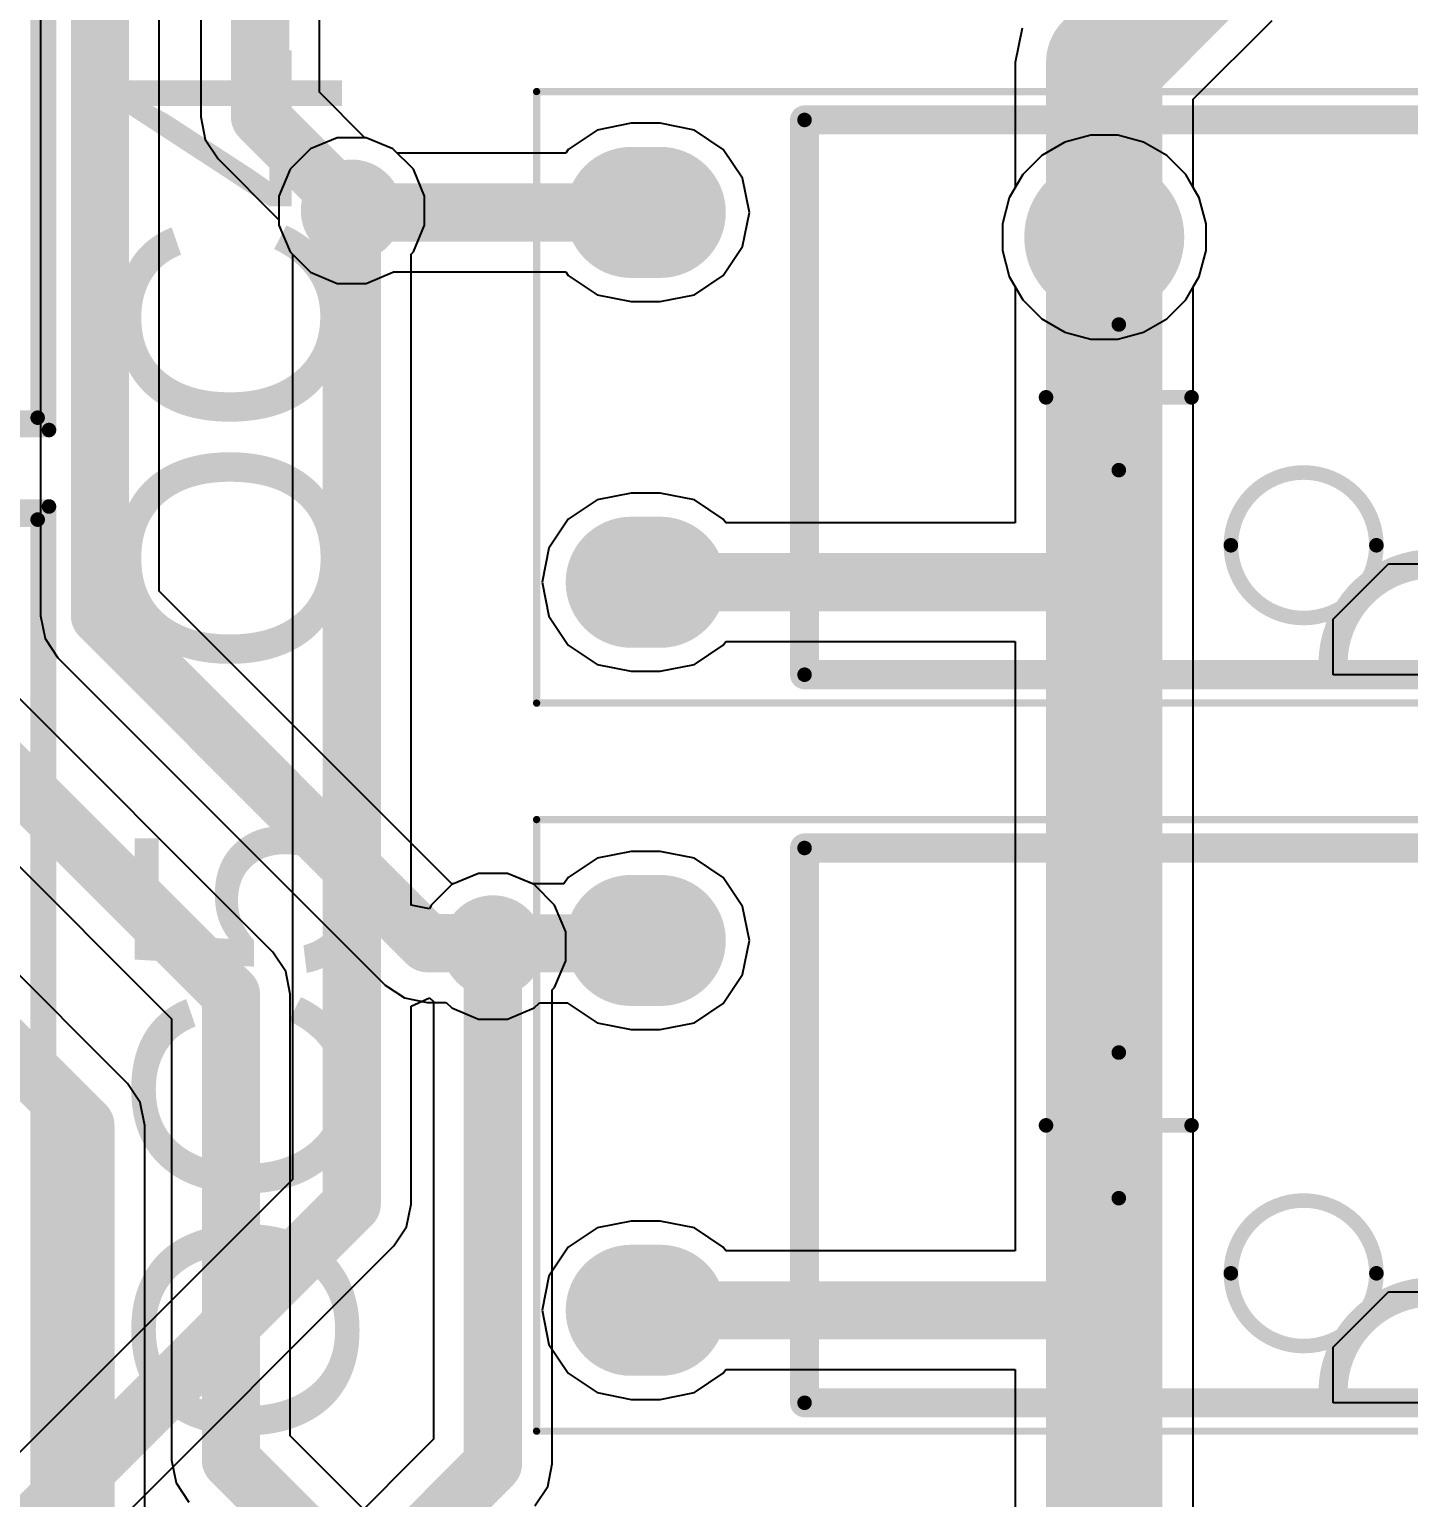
# Model space of a CAD drawing. Header units: millimetres. Extents: x 0.02 to 2.82, y 0.02 to 1.79.
# Drawn here: x 0.3844 to 0.7575, y 0.6966 to 1.0936 of the extents above; entities that cross this region are included whole.
import ezdxf

# ---------------------------------------------------------------- set-up
doc = ezdxf.new("R2010")
doc.units = ezdxf.units.MM
doc.header["$MEASUREMENT"] = 0
for name, color, linetype in [('BottomLayer', 5, 'Continuous'), ('BottomSolder', 6, 'Continuous'), ('Mechanical1', 6, 'Continuous'), ('Mechanical13', 56, 'Continuous'), ('Mechanical15', 56, 'Continuous'), ('TopLayer', 1, 'Continuous'), ('TopOverlay', 2, 'Continuous'), ('TopPaste', 8, 'Continuous'), ('TopSolder', 216, 'Continuous'), ('ViaHoleLayer', 16, 'Continuous')]:
    doc.layers.add(name, color=color, linetype=linetype)
doc.styles.add('Arial', font='arial.ttf', dxfattribs={"height": 0.2})

# ---------------------------------------------------------------- blocks, each defined once
blk = doc.blocks.new('LITEON_LTV_357T_28')
at = {"layer": 'TopLayer'}
h = blk.add_hatch(color=1, dxfattribs=at)
edge = h.paths.add_edge_path()
edge.add_arc((-0.12402, 0.05), 0.01575, 270, 450)
edge.add_line((-0.12402, 0.06575), (-0.13189, 0.06575))
edge.add_arc((-0.13189, 0.05), 0.01575, 90, 270)
edge.add_line((-0.13189, 0.03425), (-0.12402, 0.03425))
h = blk.add_hatch(color=1, dxfattribs=at)
edge = h.paths.add_edge_path()
edge.add_arc((0.13189, 0.05), 0.01575, 270, 450)
edge.add_line((0.13189, 0.06575), (0.12402, 0.06575))
edge.add_arc((0.12402, 0.05), 0.01575, 90, 270)
edge.add_line((0.12402, 0.03425), (0.13189, 0.03425))
h = blk.add_hatch(color=1, dxfattribs=at)
edge = h.paths.add_edge_path()
edge.add_arc((-0.12402, -0.05), 0.01575, 270, 450)
edge.add_line((-0.12402, -0.03425), (-0.13189, -0.03425))
edge.add_arc((-0.13189, -0.05), 0.01575, 90, 270)
edge.add_line((-0.13189, -0.06575), (-0.12402, -0.06575))
h = blk.add_hatch(color=1, dxfattribs=at)
edge = h.paths.add_edge_path()
edge.add_arc((0.13189, -0.05), 0.01575, 270, 450)
edge.add_line((0.13189, -0.03425), (0.12402, -0.03425))
edge.add_arc((0.12402, -0.05), 0.01575, 90, 270)
edge.add_line((0.12402, -0.06575), (0.13189, -0.06575))
at = {"layer": 'TopPaste'}
h = blk.add_hatch(color=8, dxfattribs=at)
edge = h.paths.add_edge_path()
edge.add_arc((-0.12402, 0.05), 0.01575, 270, 450)
edge.add_line((-0.12402, 0.06575), (-0.13189, 0.06575))
edge.add_arc((-0.13189, 0.05), 0.01575, 90, 270)
edge.add_line((-0.13189, 0.03425), (-0.12402, 0.03425))
h = blk.add_hatch(color=8, dxfattribs=at)
edge = h.paths.add_edge_path()
edge.add_arc((0.13189, 0.05), 0.01575, 270, 450)
edge.add_line((0.13189, 0.06575), (0.12402, 0.06575))
edge.add_arc((0.12402, 0.05), 0.01575, 90, 270)
edge.add_line((0.12402, 0.03425), (0.13189, 0.03425))
h = blk.add_hatch(color=8, dxfattribs=at)
edge = h.paths.add_edge_path()
edge.add_arc((-0.12402, -0.05), 0.01575, 270, 450)
edge.add_line((-0.12402, -0.03425), (-0.13189, -0.03425))
edge.add_arc((-0.13189, -0.05), 0.01575, 90, 270)
edge.add_line((-0.13189, -0.06575), (-0.12402, -0.06575))
h = blk.add_hatch(color=8, dxfattribs=at)
edge = h.paths.add_edge_path()
edge.add_arc((0.13189, -0.05), 0.01575, 270, 450)
edge.add_line((0.13189, -0.03425), (0.12402, -0.03425))
edge.add_arc((0.12402, -0.05), 0.01575, 90, 270)
edge.add_line((0.12402, -0.06575), (0.13189, -0.06575))
at = {"layer": 'TopSolder'}
h = blk.add_hatch(color=216, dxfattribs=at)
edge = h.paths.add_edge_path()
edge.add_arc((-0.12402, 0.05), 0.01772, 270, 450)
edge.add_line((-0.12402, 0.06772), (-0.13189, 0.06772))
edge.add_arc((-0.13189, 0.05), 0.01772, 90, 270)
edge.add_line((-0.13189, 0.03228), (-0.12402, 0.03228))
h = blk.add_hatch(color=216, dxfattribs=at)
edge = h.paths.add_edge_path()
edge.add_arc((0.13189, 0.05), 0.01772, 270, 450)
edge.add_line((0.13189, 0.06772), (0.12402, 0.06772))
edge.add_arc((0.12402, 0.05), 0.01772, 90, 270)
edge.add_line((0.12402, 0.03228), (0.13189, 0.03228))
h = blk.add_hatch(color=216, dxfattribs=at)
edge = h.paths.add_edge_path()
edge.add_arc((-0.12402, -0.05), 0.01772, 270, 450)
edge.add_line((-0.12402, -0.03228), (-0.13189, -0.03228))
edge.add_arc((-0.13189, -0.05), 0.01772, 90, 270)
edge.add_line((-0.13189, -0.06772), (-0.12402, -0.06772))
h = blk.add_hatch(color=216, dxfattribs=at)
edge = h.paths.add_edge_path()
edge.add_arc((0.13189, -0.05), 0.01772, 270, 450)
edge.add_line((0.13189, -0.03228), (0.12402, -0.03228))
edge.add_arc((0.12402, -0.05), 0.01772, 90, 270)
edge.add_line((0.12402, -0.06772), (0.13189, -0.06772))
at = {"layer": 'Mechanical13', "const_width": 0.00394}
for points in [[(0.085, 0.075), (-0.085, 0.075)], [(-0.085, 0.075), (-0.085, -0.075)], [(0.085, 0.075), (0.085, -0.075)], [(0.085, -0.075), (-0.085, -0.075)]]:
    blk.add_lwpolyline(points, dxfattribs=at)
at = {"layer": 'Mechanical13'}
for points, const_width in [([(-0.08598, 0.075, 1), (-0.08402, 0.075, 1)], 0.00197), ([(-0.08598, 0.075, 1), (-0.08402, 0.075, 1)], 0.00197), ([(0.08402, 0.075, 1), (0.08598, 0.075, 1)], 0.00197), ([(0.08402, 0.075, 1), (0.08598, 0.075, 1)], 0.00197), ([(-0.03032, 0.04, 1), (-0.06968, 0.04, 1)], 0.00394), ([(-0.07067, 0.04, 1), (-0.0687, 0.04, 1)], 0.00197), ([(-0.0313, 0.04, 1), (-0.02933, 0.04, 1)], 0.00197), ([(-0.08598, -0.075, 1), (-0.08402, -0.075, 1)], 0.00197), ([(-0.08598, -0.075, 1), (-0.08402, -0.075, 1)], 0.00197), ([(0.08402, -0.075, 1), (0.08598, -0.075, 1)], 0.00197), ([(0.08402, -0.075, 1), (0.08598, -0.075, 1)], 0.00197)]:
    blk.add_lwpolyline(points, format="xyb", close=True, dxfattribs=dict(at, const_width=const_width))
at = {"layer": 'Mechanical15'}
for points, const_width in [([(0.15748, 0.08268), (-0.15748, 0.08268)], 0.00197), ([(-0.15748, 0.08268), (-0.15748, -0.08268)], 0.00197), ([(0.15748, 0.08268), (0.15748, -0.08268)], 0.00197), ([(0, 0.01969), (0, -0.01969)], 0.00394), ([(0.01969, 0), (-0.01969, 0)], 0.00394), ([(0.15748, -0.08268), (-0.15748, -0.08268)], 0.00197)]:
    blk.add_lwpolyline(points, dxfattribs=dict(at, const_width=const_width))
for points, const_width in [([(-0.15797, 0.08268, 1), (-0.15699, 0.08268, 1)], 0.000984), ([(-0.15797, 0.08268, 1), (-0.15699, 0.08268, 1)], 0.000984), ([(0.15699, 0.08268, 1), (0.15797, 0.08268, 1)], 0.000984), ([(0.15699, 0.08268, 1), (0.15797, 0.08268, 1)], 0.000984), ([(-0.00098, 0.01969, 1), (0.00098, 0.01969, 1)], 0.00197), ([(-0.02067, 0, 1), (-0.0187, 0, 1)], 0.00197), ([(0.0187, 0, 1), (0.02067, 0, 1)], 0.00197), ([(-0.00098, -0.01969, 1), (0.00098, -0.01969, 1)], 0.00197), ([(-0.15797, -0.08268, 1), (-0.15699, -0.08268, 1)], 0.000984), ([(-0.15797, -0.08268, 1), (-0.15699, -0.08268, 1)], 0.000984), ([(0.15699, -0.08268, 1), (0.15797, -0.08268, 1)], 0.000984), ([(0.15699, -0.08268, 1), (0.15797, -0.08268, 1)], 0.000984)]:
    blk.add_lwpolyline(points, format="xyb", close=True, dxfattribs=dict(at, const_width=const_width))
at = {"layer": 'TopOverlay'}
for p, q in [((-0.085, 0.045), (-0.085, 0.075)), ((-0.085, 0.075), (-0.05795, 0.075)), ((-0.05795, 0.075), (-0.05795, 0.06)), ((-0.05795, 0.06), (-0.07295, 0.045)), ((-0.07295, 0.045), (-0.085, 0.045))]:
    blk.add_line(p, q, dxfattribs=at)
for points, const_width in [([(-0.10508, 0.085, 1), (-0.11492, 0.085, 1)], 0.00984), ([(-0.11738, 0.085, 1), (-0.11246, 0.085, 1)], 0.00492), ([(-0.10754, 0.085, 1), (-0.10262, 0.085, 1)], 0.00492), ([(-0.08697, 0.075, 1), (-0.08303, 0.075, 1)], 0.00394), ([(-0.08697, 0.075, 1), (-0.08303, 0.075, 1)], 0.00394), ([(-0.05992, 0.07205, 1), (-0.05598, 0.07205, 1)], 0.00394), ([(0.08303, 0.075, 1), (0.08697, 0.075, 1)], 0.00394), ([(0.08303, 0.075, 1), (0.08697, 0.075, 1)], 0.00394), ([(-0.08697, 0.045, 1), (-0.08303, 0.045, 1)], 0.00394), ([(-0.08697, -0.075, 1), (-0.08303, -0.075, 1)], 0.00394), ([(-0.08697, -0.075, 1), (-0.08303, -0.075, 1)], 0.00394), ([(0.08303, -0.075, 1), (0.08697, -0.075, 1)], 0.00394), ([(0.08303, -0.075, 1), (0.08697, -0.075, 1)], 0.00394)]:
    blk.add_lwpolyline(points, format="xyb", close=True, dxfattribs=dict(at, const_width=const_width))
at = {"layer": 'TopOverlay', "const_width": 0.00787}
for points in [[(0.085, 0.075), (-0.085, 0.075)], [(-0.085, 0.075), (-0.085, -0.075)], [(0.085, 0.075), (0.085, -0.075)], [(0.085, -0.075), (-0.085, -0.075)]]:
    blk.add_lwpolyline(points, dxfattribs=at)
blk.add_lwpolyline([(-0.05795, 0.07205, -0.414214), (-0.085, 0.045)], format="xyb", dxfattribs=at)
blk = doc.blocks.new('LITEON_LTV_357T_29')
at = {"layer": 'TopLayer'}
h = blk.add_hatch(color=1, dxfattribs=at)
edge = h.paths.add_edge_path()
edge.add_arc((-0.12402, 0.05), 0.01575, 270, 450)
edge.add_line((-0.12402, 0.06575), (-0.13189, 0.06575))
edge.add_arc((-0.13189, 0.05), 0.01575, 90, 270)
edge.add_line((-0.13189, 0.03425), (-0.12402, 0.03425))
h = blk.add_hatch(color=1, dxfattribs=at)
edge = h.paths.add_edge_path()
edge.add_arc((0.13189, 0.05), 0.01575, 270, 450)
edge.add_line((0.13189, 0.06575), (0.12402, 0.06575))
edge.add_arc((0.12402, 0.05), 0.01575, 90, 270)
edge.add_line((0.12402, 0.03425), (0.13189, 0.03425))
h = blk.add_hatch(color=1, dxfattribs=at)
edge = h.paths.add_edge_path()
edge.add_arc((-0.12402, -0.05), 0.01575, 270, 450)
edge.add_line((-0.12402, -0.03425), (-0.13189, -0.03425))
edge.add_arc((-0.13189, -0.05), 0.01575, 90, 270)
edge.add_line((-0.13189, -0.06575), (-0.12402, -0.06575))
h = blk.add_hatch(color=1, dxfattribs=at)
edge = h.paths.add_edge_path()
edge.add_arc((0.13189, -0.05), 0.01575, 270, 450)
edge.add_line((0.13189, -0.03425), (0.12402, -0.03425))
edge.add_arc((0.12402, -0.05), 0.01575, 90, 270)
edge.add_line((0.12402, -0.06575), (0.13189, -0.06575))
at = {"layer": 'TopPaste'}
h = blk.add_hatch(color=8, dxfattribs=at)
edge = h.paths.add_edge_path()
edge.add_arc((-0.12402, 0.05), 0.01575, 270, 450)
edge.add_line((-0.12402, 0.06575), (-0.13189, 0.06575))
edge.add_arc((-0.13189, 0.05), 0.01575, 90, 270)
edge.add_line((-0.13189, 0.03425), (-0.12402, 0.03425))
h = blk.add_hatch(color=8, dxfattribs=at)
edge = h.paths.add_edge_path()
edge.add_arc((0.13189, 0.05), 0.01575, 270, 450)
edge.add_line((0.13189, 0.06575), (0.12402, 0.06575))
edge.add_arc((0.12402, 0.05), 0.01575, 90, 270)
edge.add_line((0.12402, 0.03425), (0.13189, 0.03425))
h = blk.add_hatch(color=8, dxfattribs=at)
edge = h.paths.add_edge_path()
edge.add_arc((-0.12402, -0.05), 0.01575, 270, 450)
edge.add_line((-0.12402, -0.03425), (-0.13189, -0.03425))
edge.add_arc((-0.13189, -0.05), 0.01575, 90, 270)
edge.add_line((-0.13189, -0.06575), (-0.12402, -0.06575))
h = blk.add_hatch(color=8, dxfattribs=at)
edge = h.paths.add_edge_path()
edge.add_arc((0.13189, -0.05), 0.01575, 270, 450)
edge.add_line((0.13189, -0.03425), (0.12402, -0.03425))
edge.add_arc((0.12402, -0.05), 0.01575, 90, 270)
edge.add_line((0.12402, -0.06575), (0.13189, -0.06575))
at = {"layer": 'TopSolder'}
h = blk.add_hatch(color=216, dxfattribs=at)
edge = h.paths.add_edge_path()
edge.add_arc((-0.12402, 0.05), 0.01772, 270, 450)
edge.add_line((-0.12402, 0.06772), (-0.13189, 0.06772))
edge.add_arc((-0.13189, 0.05), 0.01772, 90, 270)
edge.add_line((-0.13189, 0.03228), (-0.12402, 0.03228))
h = blk.add_hatch(color=216, dxfattribs=at)
edge = h.paths.add_edge_path()
edge.add_arc((0.13189, 0.05), 0.01772, 270, 450)
edge.add_line((0.13189, 0.06772), (0.12402, 0.06772))
edge.add_arc((0.12402, 0.05), 0.01772, 90, 270)
edge.add_line((0.12402, 0.03228), (0.13189, 0.03228))
h = blk.add_hatch(color=216, dxfattribs=at)
edge = h.paths.add_edge_path()
edge.add_arc((-0.12402, -0.05), 0.01772, 270, 450)
edge.add_line((-0.12402, -0.03228), (-0.13189, -0.03228))
edge.add_arc((-0.13189, -0.05), 0.01772, 90, 270)
edge.add_line((-0.13189, -0.06772), (-0.12402, -0.06772))
h = blk.add_hatch(color=216, dxfattribs=at)
edge = h.paths.add_edge_path()
edge.add_arc((0.13189, -0.05), 0.01772, 270, 450)
edge.add_line((0.13189, -0.03228), (0.12402, -0.03228))
edge.add_arc((0.12402, -0.05), 0.01772, 90, 270)
edge.add_line((0.12402, -0.06772), (0.13189, -0.06772))
at = {"layer": 'Mechanical13', "const_width": 0.00394}
for points in [[(0.085, 0.075), (-0.085, 0.075)], [(-0.085, 0.075), (-0.085, -0.075)], [(0.085, 0.075), (0.085, -0.075)], [(0.085, -0.075), (-0.085, -0.075)]]:
    blk.add_lwpolyline(points, dxfattribs=at)
at = {"layer": 'Mechanical13'}
for points, const_width in [([(-0.08598, 0.075, 1), (-0.08402, 0.075, 1)], 0.00197), ([(-0.08598, 0.075, 1), (-0.08402, 0.075, 1)], 0.00197), ([(0.08402, 0.075, 1), (0.08598, 0.075, 1)], 0.00197), ([(0.08402, 0.075, 1), (0.08598, 0.075, 1)], 0.00197), ([(-0.03032, 0.04, 1), (-0.06968, 0.04, 1)], 0.00394), ([(-0.07067, 0.04, 1), (-0.0687, 0.04, 1)], 0.00197), ([(-0.0313, 0.04, 1), (-0.02933, 0.04, 1)], 0.00197), ([(-0.08598, -0.075, 1), (-0.08402, -0.075, 1)], 0.00197), ([(-0.08598, -0.075, 1), (-0.08402, -0.075, 1)], 0.00197), ([(0.08402, -0.075, 1), (0.08598, -0.075, 1)], 0.00197), ([(0.08402, -0.075, 1), (0.08598, -0.075, 1)], 0.00197)]:
    blk.add_lwpolyline(points, format="xyb", close=True, dxfattribs=dict(at, const_width=const_width))
at = {"layer": 'Mechanical15'}
for points, const_width in [([(0.15748, 0.08268), (-0.15748, 0.08268)], 0.00197), ([(-0.15748, 0.08268), (-0.15748, -0.08268)], 0.00197), ([(0.15748, 0.08268), (0.15748, -0.08268)], 0.00197), ([(0, 0.01969), (0, -0.01969)], 0.00394), ([(0.01969, 0), (-0.01969, 0)], 0.00394), ([(0.15748, -0.08268), (-0.15748, -0.08268)], 0.00197)]:
    blk.add_lwpolyline(points, dxfattribs=dict(at, const_width=const_width))
for points, const_width in [([(-0.15797, 0.08268, 1), (-0.15699, 0.08268, 1)], 0.000984), ([(-0.15797, 0.08268, 1), (-0.15699, 0.08268, 1)], 0.000984), ([(0.15699, 0.08268, 1), (0.15797, 0.08268, 1)], 0.000984), ([(0.15699, 0.08268, 1), (0.15797, 0.08268, 1)], 0.000984), ([(-0.00098, 0.01969, 1), (0.00098, 0.01969, 1)], 0.00197), ([(-0.02067, 0, 1), (-0.0187, 0, 1)], 0.00197), ([(0.0187, 0, 1), (0.02067, 0, 1)], 0.00197), ([(-0.00098, -0.01969, 1), (0.00098, -0.01969, 1)], 0.00197), ([(-0.15797, -0.08268, 1), (-0.15699, -0.08268, 1)], 0.000984), ([(-0.15797, -0.08268, 1), (-0.15699, -0.08268, 1)], 0.000984), ([(0.15699, -0.08268, 1), (0.15797, -0.08268, 1)], 0.000984), ([(0.15699, -0.08268, 1), (0.15797, -0.08268, 1)], 0.000984)]:
    blk.add_lwpolyline(points, format="xyb", close=True, dxfattribs=dict(at, const_width=const_width))
at = {"layer": 'TopOverlay'}
for p, q in [((-0.085, 0.045), (-0.085, 0.075)), ((-0.085, 0.075), (-0.05795, 0.075)), ((-0.05795, 0.075), (-0.05795, 0.06)), ((-0.05795, 0.06), (-0.07295, 0.045)), ((-0.07295, 0.045), (-0.085, 0.045))]:
    blk.add_line(p, q, dxfattribs=at)
for points, const_width in [([(-0.10508, 0.085, 1), (-0.11492, 0.085, 1)], 0.00984), ([(-0.11738, 0.085, 1), (-0.11246, 0.085, 1)], 0.00492), ([(-0.10754, 0.085, 1), (-0.10262, 0.085, 1)], 0.00492), ([(-0.08697, 0.075, 1), (-0.08303, 0.075, 1)], 0.00394), ([(-0.08697, 0.075, 1), (-0.08303, 0.075, 1)], 0.00394), ([(-0.05992, 0.07205, 1), (-0.05598, 0.07205, 1)], 0.00394), ([(0.08303, 0.075, 1), (0.08697, 0.075, 1)], 0.00394), ([(0.08303, 0.075, 1), (0.08697, 0.075, 1)], 0.00394), ([(-0.08697, 0.045, 1), (-0.08303, 0.045, 1)], 0.00394), ([(-0.08697, -0.075, 1), (-0.08303, -0.075, 1)], 0.00394), ([(-0.08697, -0.075, 1), (-0.08303, -0.075, 1)], 0.00394), ([(0.08303, -0.075, 1), (0.08697, -0.075, 1)], 0.00394), ([(0.08303, -0.075, 1), (0.08697, -0.075, 1)], 0.00394)]:
    blk.add_lwpolyline(points, format="xyb", close=True, dxfattribs=dict(at, const_width=const_width))
at = {"layer": 'TopOverlay', "const_width": 0.00787}
for points in [[(0.085, 0.075), (-0.085, 0.075)], [(-0.085, 0.075), (-0.085, -0.075)], [(0.085, 0.075), (0.085, -0.075)], [(0.085, -0.075), (-0.085, -0.075)]]:
    blk.add_lwpolyline(points, dxfattribs=at)
blk.add_lwpolyline([(-0.05795, 0.07205, -0.414214), (-0.085, 0.045)], format="xyb", dxfattribs=at)
blk = doc.blocks.new('CON__IDC_10MS___1_7___35')
at = {"layer": 'Mechanical1', "const_width": 0.00394}
for points in [[(-0.39921, 0.17827), (-0.39921, -0.18)], [(-0.39921, -0.18), (0.4, -0.18)]]:
    blk.add_lwpolyline(points, dxfattribs=at)
at = {"layer": 'Mechanical1', "const_width": 0.00197}
blk.add_lwpolyline([(-0.40019, -0.18, 1), (-0.39823, -0.18, 1)], format="xyb", close=True, dxfattribs=at)
blk.add_lwpolyline([(-0.40019, -0.18, 1), (-0.39823, -0.18, 1)], format="xyb", close=True, dxfattribs=at)
at = {"layer": 'Mechanical15', "const_width": 0.00394}
for points in [[(-0.40256, 0.18209), (-0.40256, -0.18307)], [(-0.40256, -0.18307), (0.40354, -0.18307)]]:
    blk.add_lwpolyline(points, dxfattribs=at)
at = {"layer": 'Mechanical15', "const_width": 0.00197}
blk.add_lwpolyline([(-0.40354, -0.18307, 1), (-0.40157, -0.18307, 1)], format="xyb", close=True, dxfattribs=at)
blk.add_lwpolyline([(-0.40354, -0.18307, 1), (-0.40157, -0.18307, 1)], format="xyb", close=True, dxfattribs=at)
blk = doc.blocks.new('CON__IDC_10MS___1_7___36')
at = {"layer": 'Mechanical1', "const_width": 0.00394}
for points in [[(0.4, 0.17827), (0.4, -0.18)], [(-0.39921, -0.18), (0.4, -0.18)]]:
    blk.add_lwpolyline(points, dxfattribs=at)
at = {"layer": 'Mechanical1', "const_width": 0.00197}
blk.add_lwpolyline([(0.39902, -0.18, 1), (0.40099, -0.18, 1)], format="xyb", close=True, dxfattribs=at)
blk.add_lwpolyline([(0.39902, -0.18, 1), (0.40099, -0.18, 1)], format="xyb", close=True, dxfattribs=at)
at = {"layer": 'Mechanical15', "const_width": 0.00394}
for points in [[(0.40354, 0.18209), (0.40354, -0.18307)], [(-0.40256, -0.18307), (0.40354, -0.18307)]]:
    blk.add_lwpolyline(points, dxfattribs=at)
at = {"layer": 'Mechanical15', "const_width": 0.00197}
blk.add_lwpolyline([(0.40256, -0.18307, 1), (0.40453, -0.18307, 1)], format="xyb", close=True, dxfattribs=at)
blk.add_lwpolyline([(0.40256, -0.18307, 1), (0.40453, -0.18307, 1)], format="xyb", close=True, dxfattribs=at)

msp = doc.modelspace()

# ---------------------------------------------------------------- hatches: boundary and pattern name
at = {"layer": 'BottomLayer'}
h = msp.add_hatch(color=5, dxfattribs=at)
edge = h.paths.add_edge_path()
edge.add_arc((0.47165, 1.0446), 0.01181, 0, 360)
h = msp.add_hatch(color=5, dxfattribs=at)
edge = h.paths.add_edge_path()
edge.add_arc((0.6752, 1.0374), 0.01969, 0, 360)
h = msp.add_hatch(color=5, dxfattribs=at)
edge = h.paths.add_edge_path()
edge.add_arc((0.50984, 0.84567), 0.01181, 0, 360)
at = {"layer": 'BottomSolder'}
h = msp.add_hatch(color=6, dxfattribs=at)
edge = h.paths.add_edge_path()
edge.add_arc((0.47165, 1.0446), 0.01378, 0, 360)
h = msp.add_hatch(color=6, dxfattribs=at)
edge = h.paths.add_edge_path()
edge.add_arc((0.6752, 1.0374), 0.02165, 0, 360)
h = msp.add_hatch(color=6, dxfattribs=at)
edge = h.paths.add_edge_path()
edge.add_arc((0.50984, 0.84567), 0.01378, 0, 360)
at = {"layer": 'TopLayer'}
h = msp.add_hatch(color=1, dxfattribs=at)
edge = h.paths.add_edge_path()
edge.add_arc((0.47165, 1.0446), 0.01181, 0, 360)
h = msp.add_hatch(color=1, dxfattribs=at)
edge = h.paths.add_edge_path()
edge.add_arc((0.6752, 1.0374), 0.01969, 0, 360)
h = msp.add_hatch(color=1, dxfattribs=at)
edge = h.paths.add_edge_path()
edge.add_arc((0.50984, 0.84567), 0.01181, 0, 360)
at = {"layer": 'TopSolder'}
h = msp.add_hatch(color=216, dxfattribs=at)
edge = h.paths.add_edge_path()
edge.add_arc((0.47165, 1.0446), 0.01378, 0, 360)
h = msp.add_hatch(color=216, dxfattribs=at)
edge = h.paths.add_edge_path()
edge.add_arc((0.6752, 1.0374), 0.02165, 0, 360)
h = msp.add_hatch(color=216, dxfattribs=at)
edge = h.paths.add_edge_path()
edge.add_arc((0.50984, 0.84567), 0.01378, 0, 360)
at = {"layer": 'ViaHoleLayer'}
h = msp.add_hatch(color=16, dxfattribs=at)
edge = h.paths.add_edge_path()
edge.add_arc((0.47165, 1.0446), 0.00591, 0, 360)
h = msp.add_hatch(color=16, dxfattribs=at)
edge = h.paths.add_edge_path()
edge.add_arc((0.6752, 1.0374), 0.00984, 0, 360)
h = msp.add_hatch(color=16, dxfattribs=at)
edge = h.paths.add_edge_path()
edge.add_arc((0.50984, 0.84567), 0.00591, 0, 360)

# ---------------------------------------------------------------- linework, layer by layer
at = {"layer": 'BottomLayer'}
for p, q in [((0.69928, 1.07467), (0.72061, 1.09599)), ((0.65295, 1.09386), (0.65111, 1.08465)), ((0.65111, 1.08465), (0.65111, 1.0508)), ((0.69928, 1.0508), (0.69928, 1.07467)), ((0.46774, 1.06428), (0.4605, 1.06129)), ((0.47557, 1.06428), (0.46774, 1.06428)), ((0.4828, 1.06129), (0.47557, 1.06428)), ((0.4605, 1.06129), (0.45497, 1.05575)), ((0.48834, 1.05575), (0.4828, 1.06129)), ((0.45497, 1.05575), (0.45197, 1.04851)), ((0.49134, 1.04851), (0.48834, 1.05575)), ((0.45197, 1.04851), (0.45197, 1.04068)), ((0.49134, 1.04068), (0.49134, 1.04851)), ((0.65111, 1.0508), (0.64952, 1.04804)), ((0.70088, 1.04804), (0.69928, 1.0508)), ((0.64952, 1.04804), (0.64764, 1.04103)), ((0.70276, 1.04103), (0.70088, 1.04804)), ((0.45197, 1.04068), (0.45497, 1.03345)), ((0.48834, 1.03345), (0.49134, 1.04068)), ((0.64764, 1.04103), (0.64764, 1.03377)), ((0.70276, 1.03377), (0.70276, 1.04103)), ((0.45497, 1.03345), (0.4556, 1.03282)), ((0.4556, 1.03282), (0.4556, 0.78264)), ((0.48771, 1.03282), (0.48834, 1.03345)), ((0.48771, 0.85674), (0.48771, 1.03282)), ((0.64764, 1.03377), (0.64952, 1.02676)), ((0.70088, 1.02676), (0.70276, 1.03377)), ((0.64952, 1.02676), (0.65314, 1.02048)), ((0.69725, 1.02048), (0.70088, 1.02676)), ((0.65314, 1.02048), (0.65828, 1.01535)), ((0.69212, 1.01535), (0.69725, 1.02048)), ((0.65828, 1.01535), (0.66456, 1.01172)), ((0.68583, 1.01172), (0.69212, 1.01535)), ((0.66456, 1.01172), (0.67157, 1.00984)), ((0.67157, 1.00984), (0.67883, 1.00984)), ((0.67883, 1.00984), (0.68583, 1.01172)), ((0.49869, 0.86236), (0.49315, 0.85682)), ((0.50593, 0.86535), (0.49869, 0.86236)), ((0.51376, 0.86535), (0.50593, 0.86535)), ((0.52099, 0.86236), (0.51376, 0.86535)), ((0.52653, 0.85682), (0.52099, 0.86236)), ((0.49271, 0.85575), (0.48771, 0.85674)), ((0.49315, 0.85682), (0.49271, 0.85575)), ((0.52953, 0.84958), (0.52653, 0.85682)), ((0.52953, 0.84175), (0.52953, 0.84958)), ((0.52653, 0.83452), (0.52953, 0.84175)), ((0.5259, 0.83389), (0.52653, 0.83452)), ((0.5259, 0.70571), (0.5259, 0.83389)), ((0.48771, 0.8295), (0.49271, 0.83173)), ((0.49271, 0.83173), (0.49379, 0.83075)), ((0.49379, 0.83075), (0.49379, 0.71236)), ((0.48771, 0.77598), (0.48771, 0.8295)), ((0.4556, 0.78264), (0.27254, 0.59957)), ((0.48649, 0.76984), (0.48771, 0.77598)), ((0.48771, 0.77598), (0.48771, 0.77598)), ((0.48301, 0.76463), (0.48649, 0.76984)), ((0.29524, 0.57687), (0.48301, 0.76463)), ((0.49379, 0.71236), (0.30831, 0.52688)), ((0.52468, 0.69956), (0.5259, 0.70571)), ((0.5259, 0.70571), (0.5259, 0.70571)), ((0.5212, 0.69435), (0.52468, 0.69956))]:
    msp.add_line(p, q, dxfattribs=at)
for points, const_width in [([(0.6752, 1.08465), (0.71063, 1.12008)], 0.0315), ([(0.6752, 1.0374), (0.6752, 1.08465)], 0.0315), ([(0.47165, 0.77598), (0.47165, 1.0446)], 0.01575), ([(0.50984, 0.70571), (0.50984, 0.84567)], 0.01575), ([(0.25669, 0.56102), (0.47165, 0.77598)], 0.01575), ([(0.31496, 0.51083), (0.50984, 0.70571)], 0.01575)]:
    msp.add_lwpolyline(points, dxfattribs=dict(at, const_width=const_width))
for points, const_width in [([(0.66732, 1.08465, 1), (0.68307, 1.08465, 1)], 0.01575), ([(0.66732, 1.08465, 1), (0.68307, 1.08465, 1)], 0.01575), ([(0.46772, 1.0446, 1), (0.47559, 1.0446, 1)], 0.00787), ([(0.66732, 1.0374, 1), (0.68307, 1.0374, 1)], 0.01575), ([(0.50591, 0.84567, 1), (0.51378, 0.84567, 1)], 0.00787), ([(0.46772, 0.77598, 1), (0.47559, 0.77598, 1)], 0.00787), ([(0.46772, 0.77598, 1), (0.47559, 0.77598, 1)], 0.00787), ([(0.50591, 0.70571, 1), (0.51378, 0.70571, 1)], 0.00787), ([(0.50591, 0.70571, 1), (0.51378, 0.70571, 1)], 0.00787)]:
    msp.add_lwpolyline(points, format="xyb", close=True, dxfattribs=dict(at, const_width=const_width))
at = {"layer": 'TopLayer'}
for p, q in [((0.46291, 1.07656), (0.46291, 1.33661)), ((0.43079, 1.32996), (0.43079, 1.06991)), ((0.4196, 0.94169), (0.4196, 1.3248)), ((0.38749, 1.31815), (0.38749, 0.93504)), ((0.47518, 1.06428), (0.46291, 1.07656)), ((0.43079, 1.06991), (0.43079, 1.0699)), ((0.43079, 1.0699), (0.43202, 1.06376)), ((0.54724, 1.06818), (0.53803, 1.06635)), ((0.55512, 1.06818), (0.54724, 1.06818)), ((0.56433, 1.06635), (0.55512, 1.06818)), ((0.47557, 1.06428), (0.47518, 1.06428)), ((0.4828, 1.06129), (0.47557, 1.06428)), ((0.53803, 1.06635), (0.53021, 1.06113)), ((0.57215, 1.06113), (0.56433, 1.06635)), ((0.67157, 1.06496), (0.66456, 1.06308)), ((0.67883, 1.06496), (0.67157, 1.06496)), ((0.68583, 1.06308), (0.67883, 1.06496)), ((0.43202, 1.06376), (0.4355, 1.05855)), ((0.48394, 1.06015), (0.4828, 1.06129)), ((0.52956, 1.06015), (0.48394, 1.06015)), ((0.53021, 1.06113), (0.52956, 1.06015)), ((0.57737, 1.05331), (0.57215, 1.06113)), ((0.66456, 1.06308), (0.65828, 1.05945)), ((0.69212, 1.05945), (0.68583, 1.06308)), ((0.4355, 1.05855), (0.45197, 1.04208)), ((0.65828, 1.05945), (0.65314, 1.05432)), ((0.69725, 1.05432), (0.69212, 1.05945)), ((0.5792, 1.04409), (0.57737, 1.05331)), ((0.65314, 1.05432), (0.64952, 1.04804)), ((0.70088, 1.04804), (0.69725, 1.05432)), ((0.57737, 1.03488), (0.5792, 1.04409)), ((0.64952, 1.04804), (0.64764, 1.04103)), ((0.70276, 1.04103), (0.70088, 1.04804)), ((0.45197, 1.04208), (0.45197, 1.04068)), ((0.45197, 1.04068), (0.45497, 1.03345)), ((0.64764, 1.04103), (0.64764, 1.03377)), ((0.70276, 1.03377), (0.70276, 1.04103)), ((0.45497, 1.03345), (0.4605, 1.02791)), ((0.57215, 1.02706), (0.57737, 1.03488)), ((0.64764, 1.03377), (0.64952, 1.02676)), ((0.70088, 1.02676), (0.70276, 1.03377)), ((0.4605, 1.02791), (0.46774, 1.02491)), ((0.46774, 1.02491), (0.47557, 1.02491)), ((0.47557, 1.02491), (0.4828, 1.02791)), ((0.4828, 1.02791), (0.48293, 1.02804)), ((0.48293, 1.02804), (0.52956, 1.02804)), ((0.52956, 1.02804), (0.53021, 1.02706)), ((0.53021, 1.02706), (0.53803, 1.02184)), ((0.56433, 1.02184), (0.57215, 1.02706)), ((0.64952, 1.02676), (0.65111, 1.024)), ((0.69928, 1.024), (0.70088, 1.02676)), ((0.53803, 1.02184), (0.54724, 1.02001)), ((0.55512, 1.02001), (0.56433, 1.02184)), ((0.65111, 1.024), (0.65111, 0.96015)), ((0.69928, 0.94291), (0.69928, 1.024)), ((0.54724, 1.02001), (0.55512, 1.02001)), ((0.53803, 0.96635), (0.53021, 0.96113)), ((0.54724, 0.96818), (0.53803, 0.96635)), ((0.55512, 0.96818), (0.54724, 0.96818)), ((0.56433, 0.96635), (0.55512, 0.96818)), ((0.57215, 0.96113), (0.56433, 0.96635)), ((0.53021, 0.96113), (0.52499, 0.95331)), ((0.5728, 0.96015), (0.57215, 0.96113)), ((0.65111, 0.96015), (0.5728, 0.96015)), ((0.52499, 0.95331), (0.52316, 0.94409)), ((0.41096, 0.8086), (0.27275, 0.94681)), ((0.49872, 0.86257), (0.4196, 0.94169)), ((0.52316, 0.94409), (0.52499, 0.93488)), ((0.69928, 0.74606), (0.69928, 0.94291)), ((0.45033, 0.84403), (0.36054, 0.93382)), ((0.38749, 0.93504), (0.38749, 0.93504)), ((0.38749, 0.93504), (0.38871, 0.92889)), ((0.52499, 0.93488), (0.53021, 0.92706)), ((0.38871, 0.92889), (0.39219, 0.92369)), ((0.53021, 0.92706), (0.53803, 0.92184)), ((0.56433, 0.92184), (0.57215, 0.92706)), ((0.57215, 0.92706), (0.5728, 0.92804)), ((0.5728, 0.92804), (0.65111, 0.92804)), ((0.65111, 0.92804), (0.65111, 0.7633)), ((0.39219, 0.92369), (0.48072, 0.83516)), ((0.53803, 0.92184), (0.54724, 0.92001)), ((0.55512, 0.92001), (0.56433, 0.92184)), ((0.54724, 0.92001), (0.55512, 0.92001)), ((0.33313, 0.91581), (0.42292, 0.82603)), ((0.53803, 0.8695), (0.53021, 0.86427)), ((0.54724, 0.87133), (0.53803, 0.8695)), ((0.55512, 0.87133), (0.54724, 0.87133)), ((0.56433, 0.8695), (0.55512, 0.87133)), ((0.57215, 0.86427), (0.56433, 0.8695)), ((0.4992, 0.86257), (0.49872, 0.86257)), ((0.50593, 0.86535), (0.4992, 0.86257)), ((0.51376, 0.86535), (0.50593, 0.86535)), ((0.52062, 0.86251), (0.51376, 0.86535)), ((0.52904, 0.86251), (0.52062, 0.86251)), ((0.53021, 0.86427), (0.52904, 0.86251)), ((0.57737, 0.85646), (0.57215, 0.86427)), ((0.5792, 0.84724), (0.57737, 0.85646)), ((0.57737, 0.83803), (0.5792, 0.84724)), ((0.45381, 0.83882), (0.45033, 0.84403)), ((0.45503, 0.83268), (0.45381, 0.83882)), ((0.57215, 0.83021), (0.57737, 0.83803)), ((0.48072, 0.83516), (0.48072, 0.83516)), ((0.48072, 0.83516), (0.48593, 0.83168)), ((0.45503, 0.71334), (0.45503, 0.83268)), ((0.45503, 0.83268), (0.45503, 0.83268)), ((0.48593, 0.83168), (0.49207, 0.83046)), ((0.49207, 0.83046), (0.49207, 0.83046)), ((0.49207, 0.83046), (0.49722, 0.83046)), ((0.49722, 0.83046), (0.49869, 0.82898)), ((0.52099, 0.82898), (0.52241, 0.8304)), ((0.52241, 0.8304), (0.53009, 0.8304)), ((0.53009, 0.8304), (0.53021, 0.83021)), ((0.53021, 0.83021), (0.53803, 0.82499)), ((0.56433, 0.82499), (0.57215, 0.83021)), ((0.42292, 0.82603), (0.42292, 0.70669)), ((0.49869, 0.82898), (0.50593, 0.82598)), ((0.50593, 0.82598), (0.51376, 0.82598)), ((0.51376, 0.82598), (0.52099, 0.82898)), ((0.53803, 0.82499), (0.54724, 0.82316)), ((0.54724, 0.82316), (0.55512, 0.82316)), ((0.55512, 0.82316), (0.56433, 0.82499)), ((0.41444, 0.80339), (0.41096, 0.8086)), ((0.41096, 0.8086), (0.41096, 0.8086)), ((0.41566, 0.79724), (0.41444, 0.80339)), ((0.41566, 0.62673), (0.41566, 0.79724)), ((0.41566, 0.79724), (0.41566, 0.79724)), ((0.54724, 0.77133), (0.53803, 0.7695)), ((0.55512, 0.77133), (0.54724, 0.77133)), ((0.56433, 0.7695), (0.55512, 0.77133)), ((0.53803, 0.7695), (0.53021, 0.76427)), ((0.57215, 0.76427), (0.56433, 0.7695)), ((0.53021, 0.76427), (0.52499, 0.75646)), ((0.5728, 0.7633), (0.57215, 0.76427)), ((0.65111, 0.7633), (0.5728, 0.7633)), ((0.52499, 0.75646), (0.52316, 0.74724)), ((0.52316, 0.74724), (0.52499, 0.73803)), ((0.69928, 0.54921), (0.69928, 0.74606)), ((0.52499, 0.73803), (0.53021, 0.73021)), ((0.57215, 0.73021), (0.5728, 0.73119)), ((0.5728, 0.73119), (0.65111, 0.73119)), ((0.65111, 0.73119), (0.65111, 0.56645)), ((0.53021, 0.73021), (0.53803, 0.72499)), ((0.56433, 0.72499), (0.57215, 0.73021)), ((0.53803, 0.72499), (0.54724, 0.72316)), ((0.54724, 0.72316), (0.55512, 0.72316)), ((0.55512, 0.72316), (0.56433, 0.72499)), ((0.50193, 0.66645), (0.45503, 0.71334)), ((0.42292, 0.70669), (0.42292, 0.70669)), ((0.42292, 0.70669), (0.42414, 0.70055)), ((0.42414, 0.70055), (0.42762, 0.69534))]:
    msp.add_line(p, q, dxfattribs=at)
for points, const_width in [([(0.44685, 1.0699), (0.44685, 1.33661)], 0.01575), ([(0.40354, 0.93504), (0.40354, 1.3248)], 0.01575), ([(0.44685, 1.0699), (0.47165, 1.0451)], 0.01575), ([(0.47165, 1.0446), (0.47165, 1.0451)], 0.01575), ([(0.47165, 1.0446), (0.47216, 1.04409)], 0.01575), ([(0.6752, 0.94291), (0.6752, 1.0374)], 0.0315), ([(0.47216, 1.04409), (0.5315, 1.04409)], 0.01575), ([(0.6752, 0.74606), (0.6752, 0.94291)], 0.0315), ([(0.55118, 0.94409), (0.67402, 0.94409)], 0.01575), ([(0.67402, 0.94409), (0.6752, 0.94291)], 0.01575), ([(0.25669, 0.94016), (0.39961, 0.79724)], 0.01575), ([(0.40354, 0.93504), (0.49207, 0.84651)], 0.01575), ([(0.34449, 0.92717), (0.43898, 0.83268)], 0.01575), ([(0.49207, 0.84651), (0.509, 0.84651)], 0.01575), ([(0.509, 0.84651), (0.50984, 0.84567)], 0.01575), ([(0.50984, 0.84567), (0.51063, 0.84646)], 0.01575), ([(0.51063, 0.84646), (0.55039, 0.84646)], 0.01575), ([(0.55039, 0.84646), (0.55118, 0.84724)], 0.01575), ([(0.43898, 0.70669), (0.43898, 0.83268)], 0.01575), ([(0.39961, 0.62008), (0.39961, 0.79724)], 0.01575), ([(0.6752, 0.54921), (0.6752, 0.74606)], 0.0315), ([(0.55118, 0.74724), (0.67402, 0.74724)], 0.01575), ([(0.67402, 0.74724), (0.6752, 0.74606)], 0.01575), ([(0.43898, 0.70669), (0.49606, 0.64961)], 0.01575)]:
    msp.add_lwpolyline(points, dxfattribs=dict(at, const_width=const_width))
for points, const_width in [([(0.44291, 1.0699, 1), (0.45079, 1.0699, 1)], 0.00787), ([(0.44291, 1.0699, 1), (0.45079, 1.0699, 1)], 0.00787), ([(0.46772, 1.0451, 1), (0.47559, 1.0451, 1)], 0.00787), ([(0.46772, 1.0451, 1), (0.47559, 1.0451, 1)], 0.00787), ([(0.46772, 1.0446, 1), (0.47559, 1.0446, 1)], 0.00787), ([(0.46772, 1.0446, 1), (0.47559, 1.0446, 1)], 0.00787), ([(0.66732, 1.0374, 1), (0.68307, 1.0374, 1)], 0.01575), ([(0.46822, 1.04409, 1), (0.47609, 1.04409, 1)], 0.00787), ([(0.46822, 1.04409, 1), (0.47609, 1.04409, 1)], 0.00787), ([(0.52756, 1.04409, 1), (0.53543, 1.04409, 1)], 0.00787), ([(0.66732, 0.94291, 1), (0.68307, 0.94291, 1)], 0.01575), ([(0.66732, 0.94291, 1), (0.68307, 0.94291, 1)], 0.01575), ([(0.54724, 0.94409, 1), (0.55512, 0.94409, 1)], 0.00787), ([(0.67008, 0.94409, 1), (0.67795, 0.94409, 1)], 0.00787), ([(0.67008, 0.94409, 1), (0.67795, 0.94409, 1)], 0.00787), ([(0.67126, 0.94291, 1), (0.67913, 0.94291, 1)], 0.00787), ([(0.39961, 0.93504, 1), (0.40748, 0.93504, 1)], 0.00787), ([(0.39961, 0.93504, 1), (0.40748, 0.93504, 1)], 0.00787), ([(0.48813, 0.84651, 1), (0.49601, 0.84651, 1)], 0.00787), ([(0.48813, 0.84651, 1), (0.49601, 0.84651, 1)], 0.00787), ([(0.50506, 0.84651, 1), (0.51294, 0.84651, 1)], 0.00787), ([(0.50506, 0.84651, 1), (0.51294, 0.84651, 1)], 0.00787), ([(0.50591, 0.84567, 1), (0.51378, 0.84567, 1)], 0.00787), ([(0.50591, 0.84567, 1), (0.51378, 0.84567, 1)], 0.00787), ([(0.50669, 0.84646, 1), (0.51457, 0.84646, 1)], 0.00787), ([(0.50669, 0.84646, 1), (0.51457, 0.84646, 1)], 0.00787), ([(0.54646, 0.84646, 1), (0.55433, 0.84646, 1)], 0.00787), ([(0.54646, 0.84646, 1), (0.55433, 0.84646, 1)], 0.00787), ([(0.54724, 0.84724, 1), (0.55512, 0.84724, 1)], 0.00787), ([(0.43504, 0.83268, 1), (0.44291, 0.83268, 1)], 0.00787), ([(0.43504, 0.83268, 1), (0.44291, 0.83268, 1)], 0.00787), ([(0.39567, 0.79724, 1), (0.40354, 0.79724, 1)], 0.00787), ([(0.39567, 0.79724, 1), (0.40354, 0.79724, 1)], 0.00787), ([(0.66732, 0.74606, 1), (0.68307, 0.74606, 1)], 0.01575), ([(0.66732, 0.74606, 1), (0.68307, 0.74606, 1)], 0.01575), ([(0.54724, 0.74724, 1), (0.55512, 0.74724, 1)], 0.00787), ([(0.67008, 0.74724, 1), (0.67795, 0.74724, 1)], 0.00787), ([(0.67008, 0.74724, 1), (0.67795, 0.74724, 1)], 0.00787), ([(0.67126, 0.74606, 1), (0.67913, 0.74606, 1)], 0.00787), ([(0.43504, 0.70669, 1), (0.44291, 0.70669, 1)], 0.00787), ([(0.43504, 0.70669, 1), (0.44291, 0.70669, 1)], 0.00787)]:
    msp.add_lwpolyline(points, format="xyb", close=True, dxfattribs=dict(at, const_width=const_width))

# ---------------------------------------------------------------- block references
for name, p, rotation in [('CON__IDC_10MS___1_7___35', (0.20669, 1.3878), 90), ('LITEON_LTV_357T_29', (0.67913, 0.99409), 180), ('CON__IDC_10MS___1_7___36', (0.20669, 0.56102), 90), ('LITEON_LTV_357T_28', (0.67913, 0.79724), 180)]:
    msp.add_blockref(name, p, dxfattribs=dict(rotation=rotation))

# ---------------------------------------------------------------- texts
at = {"layer": 'TopOverlay', "style": 'Arial'}
for s, p in [('OC4', (0.46897, 0.91806)), ('OC5', (0.4729, 0.7094))]:
    msp.add_text(s, height=0.06, rotation=90, dxfattribs=at).set_placement(p)

doc.saveas('drawing.dxf')
